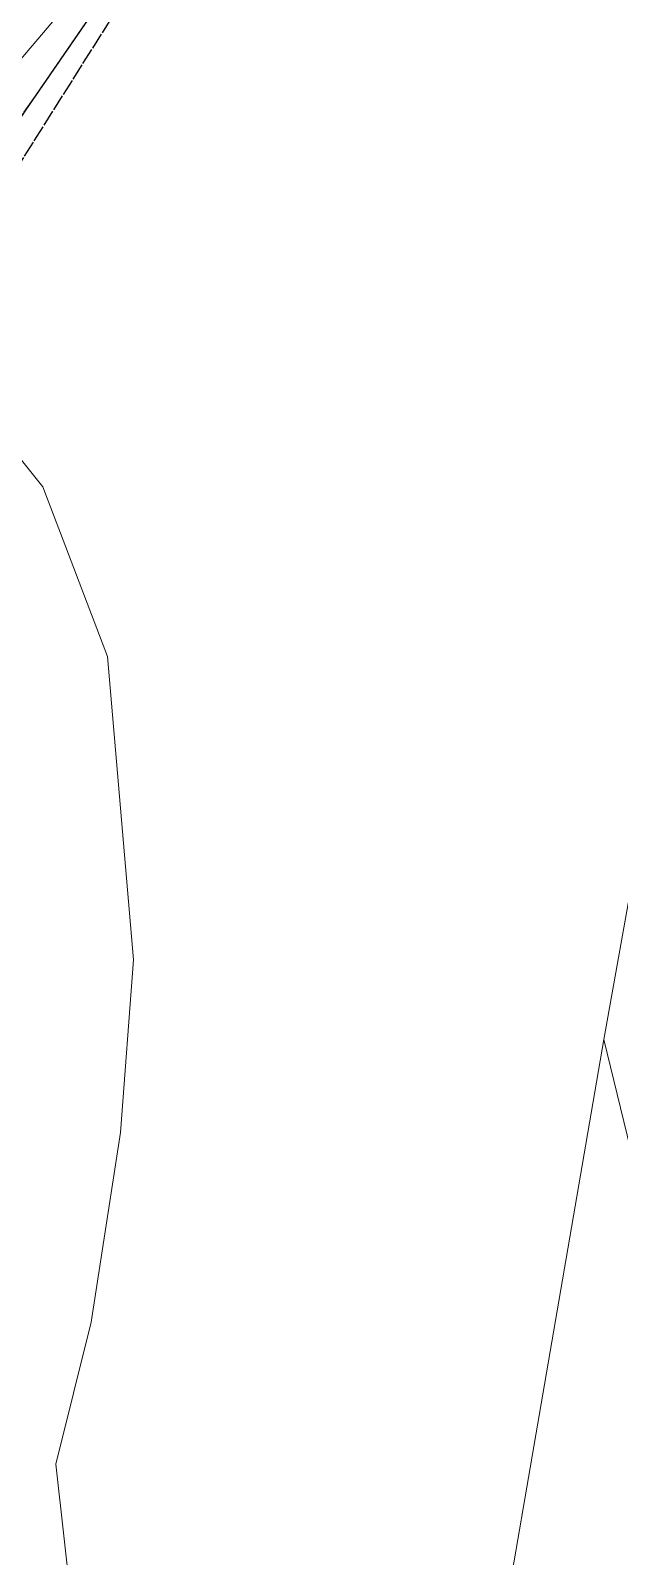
# Model space of a CAD drawing. Header units: metres. Extents: x 299415 to 303661, y 6161831 to 6163370.
# Drawn here: x 303216.8 to 303252.3, y 6162319.7 to 6162411.7 of the extents above; entities that cross this region are included whole.
import ezdxf

# ---------------------------------------------------------------- set-up
doc = ezdxf.new("R2010")
doc.units = ezdxf.units.M
doc.linetypes.add('Cable Exist OH', pattern=[1, 1, 0])
doc.layers.add('Cadastre Land Parcels_SP_EXT', color=9, linetype='Continuous', lineweight=5)
doc.layers.add('Cadastre Roads_SP_EXT', color=9, linetype='Continuous', lineweight=5)
for name, color, linetype in [('Mains_HV_MOD', 3, 'Continuous'), ('Mains_LV_MOD', 3, 'Continuous'), ('OH_Details_SP_MISC', 7, 'Continuous')]:
    doc.layers.add(name, color=color, linetype=linetype)

msp = doc.modelspace()

# ---------------------------------------------------------------- linework, layer by layer
at = {"layer": 'Cadastre Land Parcels_SP_EXT', "linetype": 'Continuous'}
for points in [[(303219.014, 6162413.308), (303213.105, 6162406.376), (303211.162, 6162391.027), (303213.706, 6162388.909), (303217.502, 6162384.185), (303221.409, 6162373.959), (303222.978, 6162355.682), (303222.188, 6162345.262), (303220.418, 6162333.822), (303218.289, 6162325.275), (303219.268, 6162316.623)], [(303262.227, 6162411.709), (303251.337, 6162350.871), (303252.935, 6162344.269), (303255.117, 6162334.917), (303255.116, 6162324.723), (303254.915, 6162314.523), (303258.986, 6162305.707), (303262.805, 6162303.235), (303258.023, 6162274.385), (303254.365, 6162273.822), (303251.313, 6162272.475), (303247.797, 6162269.334), (303247.541, 6162269.357), (303244.935, 6162264.279), (303239.71, 6162253.989), (303236.246, 6162245.153), (303233.616, 6162234.969), (303230.747, 6162221.841)], [(303241.384, 6162293.043), (303251.337, 6162350.871), (303251.337, 6162350.871), (303262.227, 6162411.709)]]:
    msp.add_lwpolyline(points, dxfattribs=at)
at = {"layer": 'Cadastre Roads_SP_EXT', "linetype": 'Continuous'}
msp.add_lwpolyline([(303256.152, 6162604.153), (303254.225, 6162598.743), (303236.182, 6162550.508), (303221.575, 6162511.525), (303201.145, 6162457.037), (303207.185, 6162431.451), (303210.634, 6162416.839), (303213.105, 6162406.377), (303219.014, 6162413.308), (303219.014, 6162413.308), (303228.398, 6162424.317), (303238.739, 6162436.83), (303243.807, 6162443.532), (303246.706, 6162447.367), (303264.875, 6162471.396), (303279.456, 6162514.993), (303289.26, 6162543.432), (303304.855, 6162622.722)], dxfattribs=at)
at = {"layer": 'Mains_HV_MOD', "linetype": 'Cable Exist OH'}
msp.add_lwpolyline([(303236.282, 6162435.671), (303207.464, 6162389.961)], dxfattribs=at)
at = {"layer": 'Mains_LV_MOD', "linetype": 'Cable Exist OH'}
msp.add_lwpolyline([(303236.283, 6162435.671), (303205.585, 6162391.097)], dxfattribs=at)
at = {"layer": 'OH_Details_SP_MISC', "color": 7, "linetype": 'Continuous', "flags": 128}
for points in [[(303198.186, 6162302.052), (303200.061, 6162344.31), (303205.587, 6162391.1), (303236.284, 6162435.674)], [(303209.916, 6162302.905), (303200.061, 6162344.31), (303205.585, 6162391.097), (303236.283, 6162435.671)]]:
    msp.add_lwpolyline(points, dxfattribs=at)

doc.saveas('drawing.dxf')
